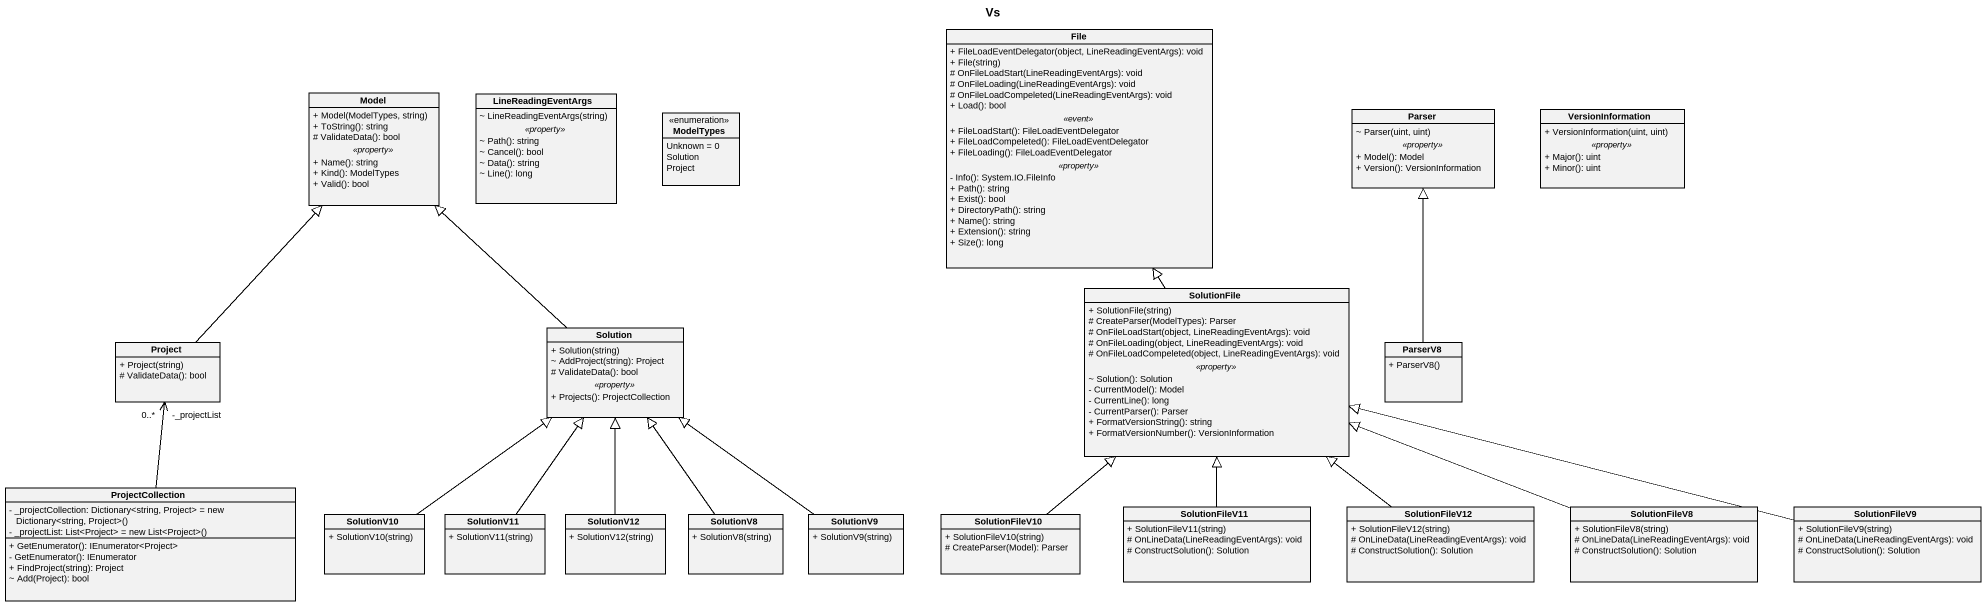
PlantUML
@startuml
title Vs
hide circle
hide empty members
skinparam classAttributeIconSize 0
class "File" as File_ {
  + FileLoadEventDelegator(object, LineReadingEventArgs): void
  + File(string)
  # OnFileLoadStart(LineReadingEventArgs): void
  # OnFileLoading(LineReadingEventArgs): void
  # OnFileLoadCompeleted(LineReadingEventArgs): void
  + Load(): bool
  .. <<event>> ..
  + FileLoadStart(): FileLoadEventDelegator
  + FileLoadCompeleted(): FileLoadEventDelegator
  + FileLoading(): FileLoadEventDelegator
  .. <<property>> ..
  - Info(): System.IO.FileInfo
  + Path(): string
  + Exist(): bool
  + DirectoryPath(): string
  + Name(): string
  + Extension(): string
  + Size(): long
}
class Model {
  + Model(ModelTypes, string)
  + ToString(): string
  # ValidateData(): bool
  .. <<property>> ..
  + Name(): string
  + Kind(): ModelTypes
  + Valid(): bool
}
class LineReadingEventArgs {
  ~ LineReadingEventArgs(string)
  .. <<property>> ..
  ~ Path(): string
  ~ Cancel(): bool
  ~ Data(): string
  ~ Line(): long
}
enum ModelTypes {
  Unknown = 0
  Solution
  Project
}
class Parser {
  ~ Parser(uint, uint)
  .. <<property>> ..
  + Model(): Model
  + Version(): VersionInformation
}
class VersionInformation {
  + VersionInformation(uint, uint)
  .. <<property>> ..
  + Major(): uint
  + Minor(): uint
}
class SolutionFile {
  + SolutionFile(string)
  # CreateParser(ModelTypes): Parser
  # OnFileLoadStart(object, LineReadingEventArgs): void
  # OnFileLoading(object, LineReadingEventArgs): void
  # OnFileLoadCompeleted(object, LineReadingEventArgs): void
  .. <<property>> ..
  ~ Solution(): Solution
  - CurrentModel(): Model
  - CurrentLine(): long
  - CurrentParser(): Parser
  + FormatVersionString(): string
  + FormatVersionNumber(): VersionInformation
}
class Solution {
  + Solution(string)
  ~ AddProject(string): Project
  # ValidateData(): bool
  .. <<property>> ..
  + Projects(): ProjectCollection
}
class Project {
  + Project(string)
  # ValidateData(): bool
}
class ParserV8 {
  + ParserV8()
}
class ProjectCollection {
  {field} - _projectCollection: Dictionary<string, Project> = new Dictionary<string, Project>()
  {field} - _projectList: List<Project> = new List<Project>()
  + GetEnumerator(): IEnumerator<Project>
  - GetEnumerator(): IEnumerator
  + FindProject(string): Project
  ~ Add(Project): bool
}
class SolutionV10 {
  + SolutionV10(string)
}
class SolutionV11 {
  + SolutionV11(string)
}
class SolutionV12 {
  + SolutionV12(string)
}
class SolutionV8 {
  + SolutionV8(string)
}
class SolutionV9 {
  + SolutionV9(string)
}
class SolutionFileV10 {
  + SolutionFileV10(string)
  # CreateParser(Model): Parser
}
class SolutionFileV11 {
  + SolutionFileV11(string)
  # OnLineData(LineReadingEventArgs): void
  # ConstructSolution(): Solution
}
class SolutionFileV12 {
  + SolutionFileV12(string)
  # OnLineData(LineReadingEventArgs): void
  # ConstructSolution(): Solution
}
class SolutionFileV8 {
  + SolutionFileV8(string)
  # OnLineData(LineReadingEventArgs): void
  # ConstructSolution(): Solution
}
class SolutionFileV9 {
  + SolutionFileV9(string)
  # OnLineData(LineReadingEventArgs): void
  # ConstructSolution(): Solution
}
SolutionFile -up-|> File_
Solution -up-|> Model
Project -up-|> Model
ParserV8 -up-|> Parser
ProjectCollection -up-> "-_projectList\n0..*" Project
SolutionV10 -up-|> Solution
SolutionV11 -up-|> Solution
SolutionV12 -up-|> Solution
SolutionV8 -up-|> Solution
SolutionV9 -up-|> Solution
SolutionFileV10 -up-|> SolutionFile
SolutionFileV11 -up-|> SolutionFile
SolutionFileV12 -up-|> SolutionFile
SolutionFileV8 -left-|> SolutionFile
SolutionFileV9 -left-|> SolutionFile
@enduml
